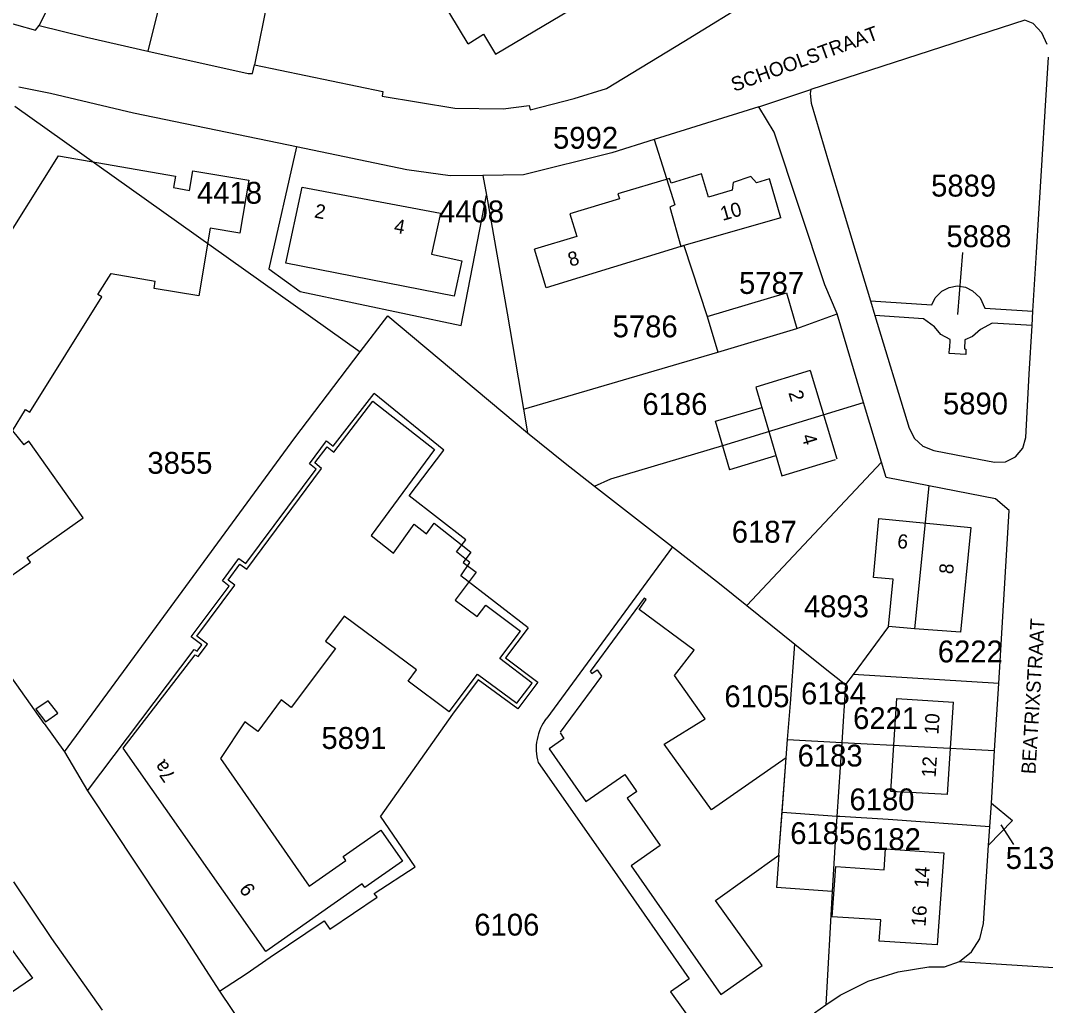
# Model space of a CAD drawing. Extents: x 191922 to 199923, y 328959 to 333350.
# Drawn here: x 196744 to 196870.5, y 330907 to 331028.7 of the extents above; entities that cross this region are included whole.
import ezdxf

# ---------------------------------------------------------------- set-up
doc = ezdxf.new("R2010")
doc.units = 0
for name, color, linetype in [('bouwvlak', 7, 'Continuous'), ('enkelbestemming', 7, 'Continuous'), ('Level 6', 7, 'Continuous'), ('maatvoering - maximum aantal wooneenheden', 7, 'Continuous'), ('Maatvoering_symbolen', 7, 'Continuous'), ('recreatiewoning', 7, 'Continuous')]:
    doc.layers.add(name, color=color, linetype=linetype)

msp = doc.modelspace()

# ---------------------------------------------------------------- linework, layer by layer
at = {"layer": 'bouwvlak'}
for p, q in [((196860.27, 331000.03), (196859.67, 330992.36)), ((196866.6, 330926.92), (196865.04, 330929.33))]:
    msp.add_line(p, q, dxfattribs=at)
at = {"layer": 'Level 6'}
for p, q in [((196825.88, 331026.09), (196860.3, 331047.31)), ((196776.52, 331041.46), (196772.85, 331023.2)), ((196763.01, 331038.41), (196759.68, 331024.89)), ((196750, 331035.74), (196746.29, 331028.03)), ((196740.6, 331028.92), (196745.81, 331027.47)), ((196745.81, 331027.47), (196746.29, 331028.03)), ((196746.29, 331028.03), (196752.12, 331026.59)), ((196867.95, 331028.71), (196841.56, 331020.16)), ((196868.98, 331028.28), (196867.95, 331028.71)), ((196870.05, 331027.13), (196868.98, 331028.28)), ((196752.12, 331026.59), (196759.68, 331024.89)), ((196870.7, 331025.7), (196870.05, 331027.13)), ((196816.33, 331020.25), (196825.88, 331026.09)), ((196759.68, 331024.89), (196772.06, 331022.11)), ((196869.7, 331004.77), (196870.87, 331024.13)), ((196772.59, 331022.1), (196772.85, 331023.2)), ((196772.85, 331023.2), (196788.7, 331019.91)), ((196772.06, 331022.11), (196772.59, 331022.1)), ((196747.67, 331019.63), (196743.76, 331020.44)), ((196788.7, 331019.91), (196788.6, 331019.34)), ((196812.34, 331019.02), (196816.33, 331020.25)), ((196835.14, 331018.01), (196841.56, 331020.16)), ((196841.56, 331020.16), (196841.47, 331019.63)), ((196757.91, 331017.23), (196747.67, 331019.63)), ((196788.6, 331019.34), (196797.6, 331017.82)), ((196806.88, 331017.64), (196812.34, 331019.02)), ((196841.47, 331019.63), (196841.58, 331018.44)), ((196743.25, 331018.09), (196785.91, 330987.73)), ((196797.6, 331017.82), (196803.55, 331017.76)), ((196803.55, 331017.76), (196806.76, 331018.16)), ((196806.76, 331018.16), (196806.88, 331017.64)), ((196835.14, 331018.01), (196822.21, 331013.97)), ((196837, 331014.86), (196835.14, 331018.01)), ((196841.58, 331018.44), (196843.72, 331011.21)), ((196775.87, 331013.52), (196757.91, 331017.23)), ((196843.25, 330996.01), (196837, 331014.86)), ((196822.21, 331013.97), (196816.96, 331012.32)), ((196822.21, 331013.97), (196824.77, 331005.92)), ((196778.06, 331013.07), (196774.64, 330998)), ((196778.06, 331013.07), (196775.87, 331013.52)), ((196791.68, 331010.23), (196778.06, 331013.07)), ((196816.96, 331012.32), (196806.08, 331009.59)), ((196843.72, 331011.21), (196847.11, 331000)), ((196797.01, 331009.48), (196791.68, 331010.23)), ((196801.05, 331009.53), (196797.01, 331009.48)), ((196806.08, 331009.59), (196801.05, 331009.53)), ((196801.05, 331009.53), (196801.51, 331007.09)), ((196798.37, 330990.99), (196801.51, 331007.09)), ((196801.51, 331007.09), (196804.03, 330992.53)), ((196824.77, 331005.92), (196824.13, 331005.61)), ((196824.13, 331005.61), (196825.49, 331000.77)), ((196869.41, 331000), (196869.7, 331004.77)), ((196825.49, 331000.77), (196825.88, 331000.88)), ((196825.88, 331000.88), (196828.74, 330992.12)), ((196847.11, 331000), (196848.92, 330994.04)), ((196868.97, 330992.76), (196869.41, 331000)), ((196774.64, 330998), (196778.51, 330995.19)), ((196844.78, 330992.46), (196843.25, 330996.01)), ((196858.61, 330995.69), (196859.59, 330995.88)), ((196859.59, 330995.88), (196860.62, 330995.74)), ((196778.51, 330995.19), (196798.37, 330990.99)), ((196856.9, 330994.41), (196857.7, 330995.25)), ((196857.7, 330995.25), (196858.61, 330995.69)), ((196860.62, 330995.74), (196861.52, 330995.3)), ((196861.52, 330995.3), (196862.44, 330994.42)), ((196848.92, 330994.04), (196849.46, 330992.24)), ((196848.92, 330994.04), (196856.5, 330993.55)), ((196856.5, 330993.55), (196856.9, 330994.41)), ((196862.44, 330994.42), (196863.03, 330993.16)), ((196785.91, 330987.73), (196789.33, 330992.2)), ((196789.33, 330992.2), (196806.56, 330977.76)), ((196804.03, 330992.53), (196806.07, 330980.67)), ((196828.74, 330992.12), (196830.06, 330987.72)), ((196839.83, 330990.63), (196844.78, 330992.46)), ((196848.06, 330981.49), (196844.78, 330992.46)), ((196849.46, 330992.24), (196853.68, 330978.31)), ((196855.47, 330991.84), (196849.46, 330992.24)), ((196863.03, 330993.16), (196868.97, 330992.76)), ((196868.87, 330991), (196868.97, 330992.76)), ((196856.81, 330990.84), (196855.47, 330991.84)), ((196857.61, 330989.89), (196856.81, 330990.84)), ((196863.94, 330991.29), (196862.47, 330990.51)), ((196868.87, 330991), (196863.94, 330991.29)), ((196868.5, 330985.01), (196868.87, 330991)), ((196830.06, 330987.72), (196839.83, 330990.63)), ((196858.73, 330989.27), (196857.61, 330989.89)), ((196861.51, 330989.64), (196860.56, 330989.21)), ((196862.47, 330990.51), (196861.51, 330989.64)), ((196858.71, 330988.2), (196858.73, 330989.27)), ((196860.56, 330989.21), (196860.53, 330988.11)), ((196777.85, 330977.13), (196785.91, 330987.73)), ((196806.07, 330980.67), (196830.06, 330987.72)), ((196858.63, 330987.53), (196858.65, 330988.2)), ((196860.67, 330987.4), (196858.63, 330987.53)), ((196858.65, 330988.2), (196858.71, 330988.2)), ((196860.53, 330988.11), (196860.68, 330988.09)), ((196860.68, 330988.09), (196860.67, 330987.4)), ((196868.08, 330977.17), (196868.5, 330985.01)), ((196782.58, 330976.08), (196787.62, 330982.62)), ((196796.25, 330975.6), (196787.62, 330982.62)), ((196806.07, 330980.67), (196806.56, 330977.76)), ((196850.27, 330974.11), (196848.06, 330981.49)), ((196853.68, 330978.31), (196854.33, 330977.04)), ((196757.6, 330949.51), (196777.85, 330977.13)), ((196806.56, 330977.76), (196811.21, 330973.99)), ((196854.33, 330977.04), (196855.39, 330976.09)), ((196867.72, 330975.84), (196868.08, 330977.17)), ((196746.9, 330941.86), (196722.25, 330976.48)), ((196779.63, 330973.93), (196781.76, 330976.74)), ((196781.76, 330976.74), (196782.58, 330976.08)), ((196791.97, 330969.96), (196796.25, 330975.6)), ((196855.39, 330976.09), (196856.72, 330975.57)), ((196866.83, 330974.77), (196867.72, 330975.84)), ((196856.72, 330975.57), (196859.48, 330975.04)), ((196859.48, 330975.04), (196864.21, 330974.14)), ((196865.59, 330974.17), (196866.83, 330974.77)), ((196771.79, 330961.61), (196780.46, 330973.26)), ((196780.46, 330973.26), (196779.63, 330973.93)), ((196811.21, 330973.99), (196814.82, 330971.17)), ((196850.27, 330974.11), (196833.65, 330956.43)), ((196850.83, 330972.23), (196850.27, 330974.11)), ((196864.21, 330974.14), (196865.59, 330974.17)), ((196856.12, 330971.2), (196850.83, 330972.23)), ((196814.82, 330971.17), (196824.45, 330963.67)), ((196864.36, 330969.59), (196856.12, 330971.2)), ((196798.93, 330964.53), (196791.97, 330969.96)), ((196866.04, 330968.14), (196864.36, 330969.59)), ((196864.74, 330946.79), (196866.04, 330968.14)), ((196797.8, 330963.05), (196798.93, 330964.53)), ((196799.44, 330961.74), (196797.8, 330963.05)), ((196824.45, 330963.67), (196808.93, 330942.51)), ((196824.45, 330963.67), (196830.26, 330959.14)), ((196768.89, 330959.46), (196770.94, 330962.21)), ((196770.94, 330962.21), (196771.79, 330961.61)), ((196798.33, 330960.1), (196799.44, 330961.74)), ((196769.73, 330958.83), (196768.89, 330959.46)), ((196806.65, 330953.67), (196798.33, 330960.1)), ((196830.26, 330959.14), (196833.65, 330956.43)), ((196765.04, 330952.55), (196769.73, 330958.83)), ((196833.65, 330956.43), (196839.58, 330951.66)), ((196806.65, 330953.67), (196803.84, 330949.96)), ((196766.35, 330951.56), (196765.04, 330952.55)), ((196765.77, 330950.78), (196766.35, 330951.56)), ((196752.22, 330933.54), (196765.41, 330951)), ((196765.41, 330951), (196765.77, 330950.78)), ((196749.41, 330938.37), (196757.6, 330949.51)), ((196803.84, 330949.96), (196807.83, 330946.95)), ((196846.76, 330947.92), (196845.82, 330946.65)), ((196864.74, 330946.79), (196846.76, 330947.92)), ((196800.47, 330947.24), (196797.3, 330943)), ((196805.35, 330943.67), (196800.47, 330947.24)), ((196807.83, 330946.95), (196805.35, 330943.67)), ((196845.82, 330946.65), (196845.35, 330939.5)), ((196864.23, 330938.5), (196864.74, 330946.79)), ((196797.3, 330943), (196788.42, 330930.42)), ((196746.9, 330941.86), (196749.41, 330938.37)), ((196838.68, 330939.86), (196845.35, 330939.5)), ((196845.35, 330939.5), (196844.74, 330930.38)), ((196845.35, 330939.5), (196864.23, 330938.5)), ((196749.41, 330938.37), (196752.22, 330933.54)), ((196807.88, 330937.02), (196817, 330923.97)), ((196752.22, 330933.54), (196764.33, 330915.32)), ((196863.64, 330929.1), (196863.83, 330932.02)), ((196792.69, 330924.17), (196788.42, 330930.42)), ((196837.59, 330925.61), (196837.99, 330930.85)), ((196844.74, 330930.38), (196837.99, 330930.85)), ((196844.74, 330930.38), (196844.5, 330926.63)), ((196863.49, 330926.82), (196863.64, 330929.1)), ((196844.5, 330926.63), (196844.19, 330921.12)), ((196837.59, 330925.61), (196837.29, 330921.6)), ((196787.65, 330920.86), (196792.69, 330924.17)), ((196817, 330923.97), (196826.53, 330910.32)), ((196747.84, 330915.32), (196743.13, 330922.31)), ((196844.19, 330921.12), (196837.29, 330921.6)), ((196782.14, 330916.45), (196787.98, 330920.39)), ((196787.98, 330920.39), (196787.65, 330920.86)), ((196844.19, 330921.12), (196843.39, 330907.1)), ((196774.78, 330912.98), (196781.45, 330917.47)), ((196781.45, 330917.47), (196782.14, 330916.45)), ((196754.09, 330906.45), (196747.84, 330915.32)), ((196764.33, 330915.32), (196768.54, 330908.81)), ((196771.84, 330910.93), (196774.78, 330912.98)), ((196859.88, 330912.45), (196872.83, 330911.64)), ((196768.54, 330908.81), (196771.84, 330910.93)), ((196826.53, 330910.32), (196824.22, 330908.71)), ((196768.54, 330908.81), (196780.88, 330890.53)), ((196824.22, 330908.71), (196827.12, 330904.64)), ((196841.98, 330906.11), (196843.39, 330907.1))]:
    msp.add_line(p, q, dxfattribs=at)
for points in [[(196814.82, 330971.17), (196816.86, 330972.05), (196830.67, 330976.18), (196848.06, 330981.49)], [(196856.12, 330971.2), (196854.36, 330953.55), (196851.15, 330953.82), (196846.76, 330947.92)], [(196838.68, 330939.86), (196839.02, 330944.32), (196839.58, 330951.66)], [(196839.58, 330951.66), (196843.53, 330948.49), (196845.82, 330946.65)], [(196837.99, 330930.85), (196838.51, 330937.59), (196838.68, 330939.86)], [(196863.83, 330932.02), (196863.88, 330932.7), (196864.23, 330938.5)], [(196863.83, 330932.02), (196866.46, 330929.86), (196863.49, 330926.82)], [(196863.64, 330929.1), (196851.08, 330929.98), (196845.11, 330930.35), (196844.74, 330930.38)], [(196859.88, 330912.45), (196861.39, 330913.65), (196862.42, 330915.27), (196862.87, 330917.15), (196863.49, 330926.82)], [(196843.39, 330907.1), (196845.15, 330908.32), (196848.62, 330910.02), (196852.31, 330911.19), (196856.13, 330911.8), (196858.06, 330911.81), (196859.88, 330912.45)]]:
    msp.add_lwpolyline(points, dxfattribs=at)
msp.add_arc((196813.77, 330938.74), 6.14, 142.0956, 196.2572, dxfattribs=at)
at = {"layer": 'recreatiewoning'}
for p, q in [((196802.6, 331024.5), (196847.17, 331051.19)), ((196799.24, 331025.8), (196792.36, 331037.22)), ((196799.24, 331025.8), (196801.11, 331026.98)), ((196801.11, 331026.98), (196802.6, 331024.5)), ((196741.06, 330999.84), (196748.65, 331011.94)), ((196748.65, 331011.94), (196763.11, 331009.46)), ((196764.82, 331007.69), (196765.23, 331010.12)), ((196765.23, 331010.12), (196772.14, 331008.95)), ((196763.11, 331009.46), (196762.87, 331008.03)), ((196772.14, 331008.95), (196771.03, 331002.42)), ((196824.11, 331009.16), (196817.73, 331007.26)), ((196824.28, 331008.57), (196824.11, 331009.16)), ((196828.04, 331009.71), (196824.28, 331008.57)), ((196828.9, 331006.84), (196828.04, 331009.71)), ((196831.96, 331008.68), (196831.85, 331007.72)), ((196834.15, 331009.39), (196831.96, 331008.68)), ((196834.84, 331008.63), (196834.15, 331009.39)), ((196836.45, 331009.1), (196834.84, 331008.63)), ((196837.85, 331004.29), (196836.45, 331009.1)), ((196762.87, 331008.03), (196764.82, 331007.69)), ((196776.71, 330998.71), (196778.73, 331008.08)), ((196778.73, 331008.08), (196795.8, 331004.86)), ((196817.73, 331007.26), (196817.91, 331006.65)), ((196831.85, 331007.72), (196828.9, 331006.84)), ((196817.91, 331006.65), (196811.8, 331004.8)), ((196795.8, 331004.86), (196794.69, 330999.81)), ((196811.8, 331004.8), (196812.65, 331001.99)), ((196837.85, 331004.29), (196825.88, 331000.88)), ((196767.4, 331003.04), (196765.98, 330994.65)), ((196771.03, 331002.42), (196767.4, 331003.04)), ((196812.65, 331001.99), (196807.44, 331000.43)), ((196794.69, 330999.81), (196798.45, 330999)), ((196808.87, 330995.64), (196807.44, 331000.43)), ((196825.49, 331000.77), (196808.87, 330995.64)), ((196825.88, 331000.88), (196825.49, 331000.77)), ((196797.5, 330994.63), (196776.71, 330998.71)), ((196798.45, 330999), (196797.5, 330994.63)), ((196755.14, 330997.42), (196760.61, 330996.46)), ((196760.46, 330995.58), (196760.61, 330996.46)), ((196765.98, 330994.65), (196760.46, 330995.58)), ((196828.74, 330992.12), (196838.52, 330995.03)), ((196838.52, 330995.03), (196839.83, 330990.63)), ((196828.74, 330992.12), (196830.06, 330987.72)), ((196830.06, 330987.72), (196839.83, 330990.63)), ((196841.47, 330985.46), (196834.75, 330983.37)), ((196841.47, 330985.46), (196844.77, 330974.53)), ((196834.75, 330983.37), (196836.09, 330978.79)), ((196782.65, 330975.37), (196787.48, 330981.64)), ((196787.48, 330981.64), (196795.06, 330975.69)), ((196829.78, 330979.2), (196835.48, 330980.87)), ((196831.55, 330973.15), (196829.78, 330979.2)), ((196836.09, 330978.79), (196837.95, 330972.45)), ((196742.96, 330978.01), (196744.37, 330976.25)), ((196745.01, 330976.71), (196744.37, 330976.25)), ((196751.71, 330967.25), (196745.01, 330976.71)), ((196780.31, 330974.03), (196781.84, 330976.03)), ((196781.84, 330976.03), (196782.65, 330975.37)), ((196795.06, 330975.69), (196787.26, 330965.05)), ((196831.53, 330973.22), (196837.22, 330974.95)), ((196837.95, 330972.45), (196844.6, 330974.44)), ((196771.9, 330960.92), (196781.14, 330973.35)), ((196781.14, 330973.35), (196780.31, 330974.03)), ((196744.79, 330962.34), (196751.71, 330967.25)), ((196849.26, 330959.9), (196849.95, 330967.17)), ((196849.95, 330967.17), (196861.28, 330966.04)), ((196790.03, 330962.89), (196792.55, 330966.45)), ((196792.55, 330966.45), (196794.08, 330965.28)), ((196794.08, 330965.28), (196795.04, 330966.58)), ((196795.04, 330966.58), (196799.55, 330962.99)), ((196861.28, 330966.04), (196860, 330953.12)), ((196787.26, 330965.05), (196790.03, 330962.89)), ((196799.55, 330962.99), (196798.62, 330961.75)), ((196739.79, 330957.96), (196745.18, 330961.78)), ((196745.18, 330961.78), (196744.79, 330962.34)), ((196798.62, 330961.75), (196800.21, 330960.55)), ((196769.59, 330959.56), (196771.05, 330961.52)), ((196771.05, 330961.52), (196771.9, 330960.92)), ((196800.21, 330960.55), (196797.61, 330957.1)), ((196770.43, 330958.94), (196769.59, 330959.56)), ((196851.7, 330959.68), (196849.26, 330959.9)), ((196851.15, 330953.82), (196851.7, 330959.68)), ((196765.74, 330952.65), (196770.43, 330958.94)), ((196797.61, 330957.1), (196800.33, 330955.05)), ((196800.33, 330955.05), (196801.4, 330956.48)), ((196801.4, 330956.48), (196805.69, 330953.24)), ((196783.92, 330955.12), (196781.61, 330952.02)), ((196792.84, 330948.46), (196783.92, 330955.12)), ((196803.14, 330949.86), (196805.69, 330953.24)), ((196854.36, 330953.55), (196851.15, 330953.82)), ((196860, 330953.12), (196854.36, 330953.55)), ((196767.05, 330951.66), (196765.74, 330952.65)), ((196765.9, 330950.11), (196767.05, 330951.66)), ((196781.61, 330952.02), (196782.84, 330951.11)), ((196756.66, 330938.8), (196765.53, 330950.34)), ((196765.53, 330950.34), (196765.9, 330950.11)), ((196782.84, 330951.11), (196777.39, 330943.83)), ((196807.13, 330946.85), (196803.14, 330949.86)), ((196791.82, 330947.09), (196792.84, 330948.46)), ((196796.9, 330943.3), (196800.37, 330947.94)), ((196800.37, 330947.94), (196805.25, 330944.36)), ((196796.9, 330943.3), (196791.82, 330947.09)), ((196805.25, 330944.36), (196807.13, 330946.85)), ((196747.37, 330944.67), (196745.87, 330943.64)), ((196748.56, 330943.12), (196747.37, 330944.67)), ((196776.15, 330944.76), (196773.25, 330940.87)), ((196777.39, 330943.83), (196776.15, 330944.76)), ((196851.43, 330933.46), (196852.17, 330944.95)), ((196852.17, 330944.95), (196859.15, 330944.49)), ((196858.43, 330933.09), (196859.15, 330944.49)), ((196745.87, 330943.64), (196747.07, 330942.05)), ((196747.07, 330942.05), (196748.56, 330943.12)), ((196771.68, 330942.04), (196768.64, 330937.53)), ((196773.25, 330940.87), (196771.68, 330942.04)), ((196774.25, 330913.71), (196756.66, 330938.8)), ((196768.64, 330937.53), (196779.62, 330921.78)), ((196858.43, 330933.09), (196851.43, 330933.46)), ((196783.81, 330925.41), (196788.45, 330928.66)), ((196788.45, 330928.66), (196791.12, 330924.84)), ((196784.14, 330924.94), (196783.81, 330925.41)), ((196857.95, 330925.88), (196857.15, 330914.51)), ((196779.62, 330921.78), (196784.14, 330924.94)), ((196791.12, 330924.84), (196786.48, 330921.59)), ((196786.16, 330922.05), (196774.25, 330913.71)), ((196786.48, 330921.59), (196786.16, 330922.05)), ((196850.17, 330917.59), (196844.19, 330917.99)), ((196849.99, 330914.99), (196850.17, 330917.59)), ((196741.16, 330916.23), (196745.43, 330910.41)), ((196857.15, 330914.51), (196849.99, 330914.99)), ((196745.43, 330910.41), (196732.83, 330901.85))]:
    msp.add_line(p, q, dxfattribs=at)
for points in [[(196742.96, 330978.01), (196744.59, 330980.61), (196745.1, 330980.29), (196754.02, 330994.52), (196753.52, 330994.84), (196755.14, 330997.42)], [(196827.14, 330950.91), (196820.33, 330955.94), (196821.22, 330957.15), (196820.96, 330957.34), (196814.29, 330948.29), (196814.49, 330948.01), (196815.15, 330948.48), (196815.71, 330947.68), (196810.58, 330940.76)], [(196835.54, 330911.95), (196829.77, 330919.99), (196837.59, 330925.61), (196838.51, 330937.59), (196829.28, 330931.18), (196823.43, 330939.29), (196828.48, 330942.43), (196824.71, 330947.79), (196827.14, 330950.91)], [(196810.58, 330940.69), (196811.06, 330939.99), (196809.25, 330938.74), (196813.77, 330932.23), (196818.59, 330935.57), (196819.99, 330933.55), (196820.06, 330933.45), (196818.87, 330932.63), (196820.11, 330930.86), (196822.95, 330926.79), (196819.35, 330924.27), (196830.44, 330908.4), (196835.54, 330911.95)], [(196844.19, 330917.99), (196844.64, 330924.21), (196850.59, 330923.78), (196850.77, 330926.39), (196857.95, 330925.88)]]:
    msp.add_lwpolyline(points, dxfattribs=at)

# ---------------------------------------------------------------- texts
at = {"layer": 'enkelbestemming'}
for s, p in [('5992', (196809.71, 331012.83)), ('4418', (196765.75, 331006.04)), ('5889', (196856.39, 331006.92)), ('4408', (196795.63, 331003.74)), ('5888', (196858.28, 331000.67)), ('5787', (196832.68, 330994.9)), ('5786', (196817.07, 330989.54)), ('6186', (196820.74, 330979.96)), ('5890', (196857.85, 330980.02)), ('3855', (196759.63, 330972.69)), ('6187', (196831.78, 330964.18)), ('4893', (196840.68, 330954.97)), ('6222', (196857.22, 330949.4)), ('6105', (196830.87, 330943.86)), ('6184', (196840.33, 330944.22)), ('6221', (196846.76, 330941.16)), ('5891', (196781.12, 330938.71)), ('6183', (196839.91, 330936.54)), ('6180', (196846.31, 330931.13)), ('6185', (196839, 330926.96)), ('6182', (196847.1, 330926.22)), ('5134', (196865.6, 330923.89)), ('6106', (196799.99, 330915.66))]:
    msp.add_text(s, height=2.7, dxfattribs=at).set_placement(p)
at = {"layer": 'maatvoering - maximum aantal wooneenheden'}
for s, rotation, p in [('2', 349.331, (196780.16, 331004.35)), ('10', 15.9139, (196830.65, 331003.91)), ('4', 349.331, (196789.98, 331002.5)), ('8', 17.1112, (196811.86, 330998.24)), ('2', 286.7487, (196838.75, 330982.71)), ('4', 286.7487, (196840.37, 330977.34)), ('6', 354.3749, (196852.16, 330963.53)), ('8', 84.3749, (196859.1, 330960.24)), ('10', 86.3879, (196857.29, 330940.45)), ('12', 86.3879, (196856.95, 330935.14)), ('7a', 125.0108, (196763.2, 330935.4)), ('14', 85.9838, (196856.04, 330921.52)), ('9', 124.9779, (196773.07, 330921.32)), ('16', 85.9838, (196855.7, 330916.74))]:
    msp.add_text(s, height=1.75, rotation=rotation, dxfattribs=at).set_placement(p)
at = {"layer": 'Maatvoering_symbolen'}
for s, rotation, p in [('SCHOOLSTRAAT', 20.0663, (196832.08, 331019.84)), ('BEATRIXSTRAAT', 86.5595, (196869.27, 330935.56))]:
    msp.add_text(s, height=1.75, rotation=rotation, dxfattribs=at).set_placement(p)

doc.saveas('drawing.dxf')
